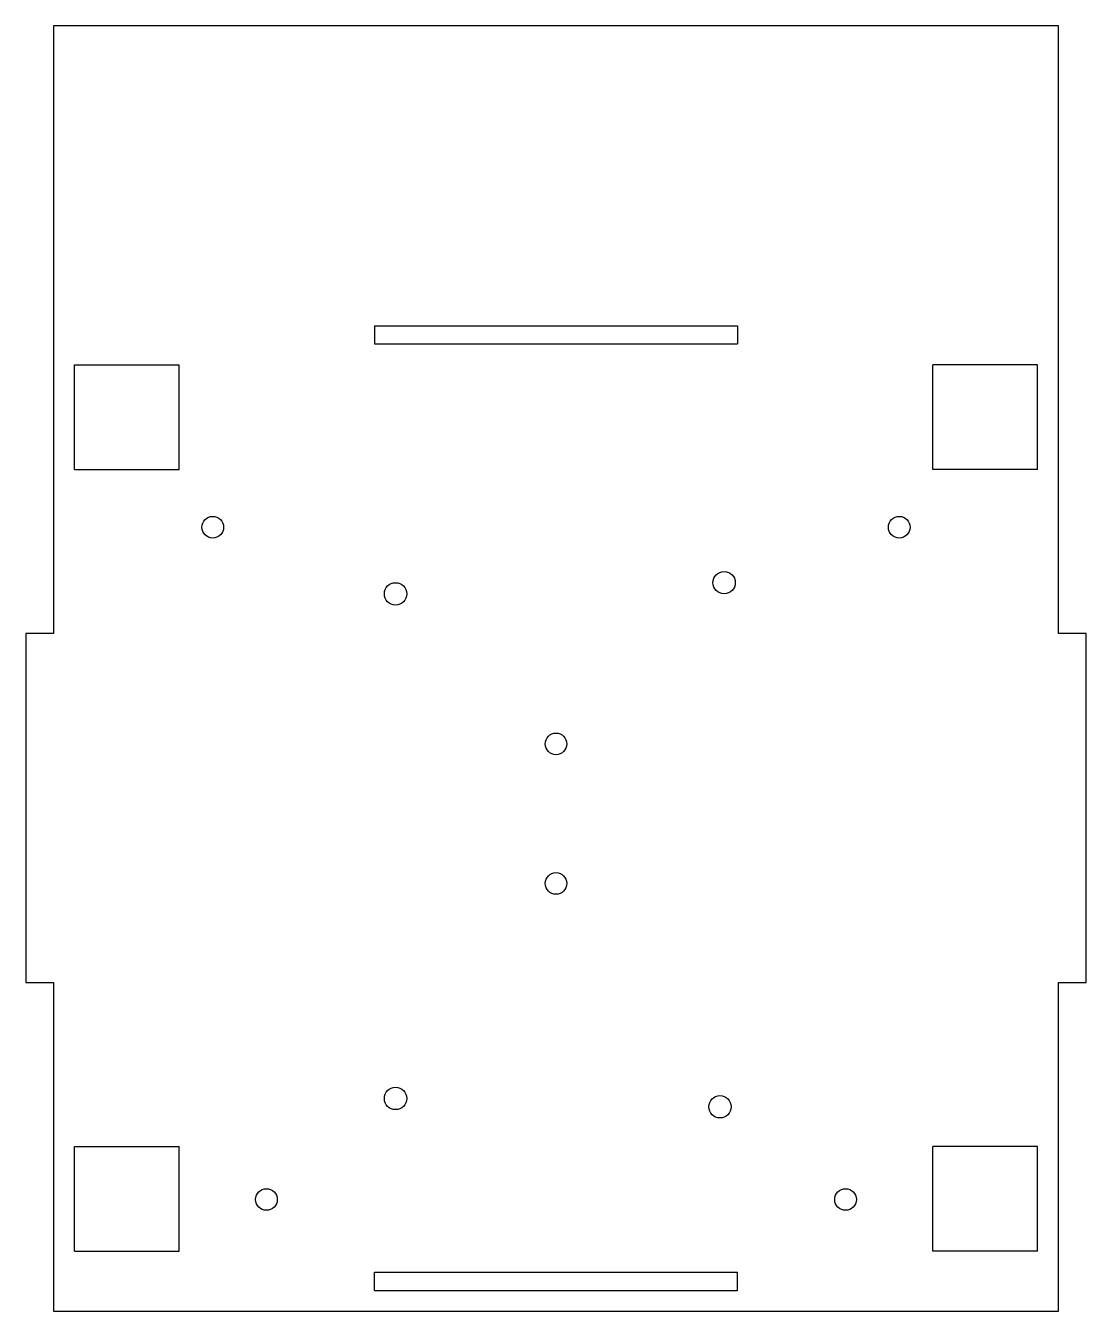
# Model space of a CAD drawing. Header units: millimetres. Extents: x -7.6 to 7.6, y -9.3 to 9.1.
import ezdxf

# ---------------------------------------------------------------- set-up
doc = ezdxf.new("R2010")
doc.units = ezdxf.units.MM

msp = doc.modelspace()

# ---------------------------------------------------------------- linework, layer by layer
at = {"color": 7, "linetype": 'Continuous'}
for p, q in [((7.158, 9.105), (-7.242, 9.105)), ((-7.242, 9.105), (-7.242, 0.395)), ((7.158, 0.395), (7.158, 9.105)), ((-2.642, 4.805), (-2.642, 4.545)), ((-2.642, 4.805), (2.558, 4.805)), ((2.558, 4.805), (2.558, 4.545)), ((-2.642, 4.545), (2.558, 4.545)), ((-6.942, 2.745), (-6.942, 4.245)), ((-6.942, 4.245), (-5.442, 4.245)), ((-5.442, 2.745), (-5.442, 4.245)), ((6.858, 4.245), (5.358, 4.245)), ((5.358, 2.745), (5.358, 4.245)), ((6.858, 2.745), (6.858, 4.245)), ((-6.942, 2.745), (-5.442, 2.745)), ((6.858, 2.745), (5.358, 2.745)), ((-7.242, 0.395), (-7.642, 0.395)), ((-7.642, 0.395), (-7.642, -4.605)), ((7.558, 0.395), (7.158, 0.395)), ((7.558, -4.605), (7.558, 0.395)), ((-7.642, -4.605), (-7.242, -4.605)), ((-7.242, -4.605), (-7.242, -9.315)), ((7.158, -4.605), (7.558, -4.605)), ((7.158, -9.315), (7.158, -4.605)), ((-6.942, -8.455), (-6.942, -6.955)), ((-6.942, -6.955), (-5.442, -6.955)), ((-5.442, -8.455), (-5.442, -6.955)), ((6.858, -6.955), (5.358, -6.955)), ((5.358, -8.455), (5.358, -6.955)), ((6.858, -8.455), (6.858, -6.955)), ((-6.942, -8.455), (-5.442, -8.455)), ((6.858, -8.455), (5.358, -8.455)), ((-2.642, -9.015), (-2.642, -8.755)), ((-2.642, -8.755), (2.558, -8.755)), ((2.558, -9.015), (2.558, -8.755)), ((-2.642, -9.015), (2.558, -9.015)), ((-7.242, -9.315), (7.158, -9.315))]:
    msp.add_line(p, q, dxfattribs=at)
for centre, radius in [((-4.961, 1.919), 0.155), ((4.877, 1.919), 0.155), ((-2.342, 0.965), 0.16), ((2.368, 1.125), 0.16), ((-0.042, -1.185), 0.155), ((-0.042, -3.185), 0.155), ((-2.342, -6.265), 0.16), ((2.308, -6.385), 0.16), ((-4.192, -7.713), 0.155), ((4.108, -7.713), 0.155)]:
    msp.add_circle(centre, radius, dxfattribs=at)

doc.saveas('drawing.dxf')
